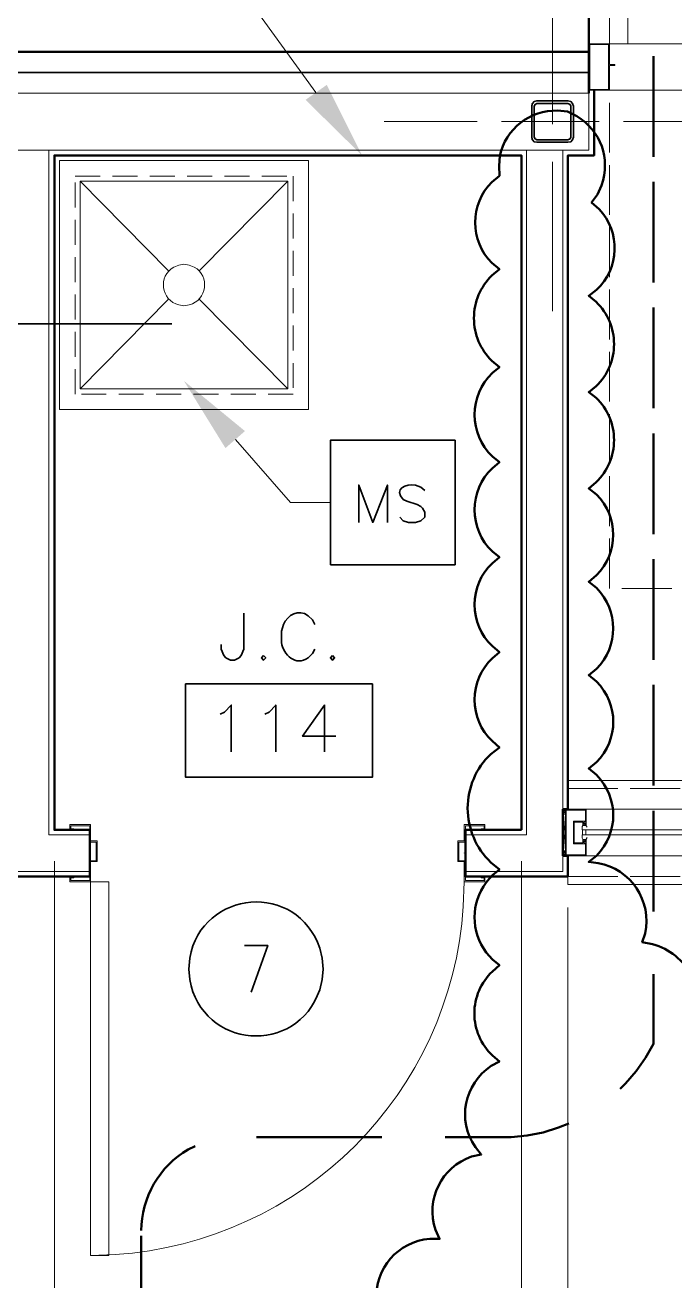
# Model space of a CAD drawing. Header units: inches. Extents: x 5 to 516, y -193 to 129.
# Drawn here: x 217.47 to 222.68, y 73.28 to 83.36 of the extents above; entities that cross this region are included whole.
import ezdxf

# ---------------------------------------------------------------- set-up
doc = ezdxf.new("R2010")
doc.units = ezdxf.units.IN
doc.header["$MEASUREMENT"] = 0
doc.linetypes.add('PDF_IMPORT', pattern=[1, 0.8, -0.2])
doc.layers.add('PDF2_Geometry', color=7, linetype='Continuous')
doc.layers.add('PDF2_Solid Fills', color=7, linetype='Continuous')

msp = doc.modelspace()

# ---------------------------------------------------------------- linework, layer by layer
at = {"layer": 'PDF2_Geometry', "linetype": 'PDF_IMPORT', "lineweight": 15, "ltscale": 1.5}
msp.add_lwpolyline([(221.7020102, 81.0667539), (221.7020102, 93.1134156)], dxfattribs=at)
at = {"layer": 'PDF2_Geometry', "lineweight": 15}
for points in [[(219.8020127, 82.8234204), (215.5886793, 88.6300874), (215.0353455, 88.6300874)], [(225.3253489, 82.8867497), (225.3253489, 82.840083), (225.1586823, 82.840083), (222.158682, 82.840083), (221.9920153, 82.840083), (221.9920153, 82.8867497), (221.9920153, 82.840083), (222.158682, 82.840083)], [(218.6186817, 81.3900821), (217.9086817, 82.1100821), (219.5753485, 82.1100821), (219.5753485, 80.4434153), (218.8653484, 81.1634154)], [(217.9086817, 82.1100821), (217.9086817, 80.4434153)], [(218.8653468, 81.3900842), (219.5753469, 82.1100843)], [(218.8253484, 81.4200821), (218.7853484, 81.4367487), (218.7420151, 81.4434154), (218.7020151, 81.4367487), (218.6620151, 81.4200821)], [(219.5753485, 80.4434153), (217.9086817, 80.4434153), (218.6186817, 81.1634154)], [(218.7020151, 81.1167487), (218.7420151, 81.110082), (218.7853484, 81.1167487)], [(219.1553452, 80.0367516), (219.5986786, 79.5300849), (219.9186786, 79.5300849)], [(227.4320114, 77.0667476), (227.4320114, 77.2967476), (221.8253444, 77.2967476)], [(227.5986781, 76.8934202), (227.6386781, 76.8934202), (227.6386781, 76.9000869), (227.5986781, 76.9000869), (227.5986781, 77.0667535), (227.4320114, 77.0667535), (221.9720111, 77.0667535)], [(217.825347, 76.9000869), (217.8586803, 76.9000869), (217.8586803, 76.9100869)], [(217.8253483, 76.9000869), (217.8253483, 76.9434202)], [(217.992015, 76.943415), (217.8253483, 76.943415)], [(217.8586803, 76.9100831), (217.835347, 76.9100831)], [(217.8353486, 76.5167497), (217.8353486, 76.4934164), (217.9853486, 76.4934164), (217.9853486, 76.6534164), (218.038682, 76.6534164), (218.038682, 76.8034164), (217.9853486, 76.8034164), (217.9853486, 76.9334164), (217.8353486, 76.9334164), (217.8353486, 76.9100831)], [(217.992015, 76.8134169), (217.992015, 76.9434169)], [(221.1520115, 76.5167497), (221.1520115, 76.4934164), (221.0020115, 76.4934164), (221.0020115, 76.6534164), (220.9486781, 76.6534164), (220.9486781, 76.8034164), (221.0020115, 76.8034164), (221.0020115, 76.9334164), (221.1520115, 76.9334164), (221.1520115, 76.9100831)], [(220.9920153, 76.8134169), (220.9920153, 76.9434169)], [(220.9920153, 76.943415), (221.1586819, 76.943415)], [(221.1586798, 76.9000869), (221.1286798, 76.9000869), (221.1286798, 76.9100869)], [(221.1286798, 76.9100831), (221.1520131, 76.9100831)], [(221.1586819, 76.9000869), (221.1586819, 76.9434202)], [(217.9920129, 76.8134169), (218.0453462, 76.8134169), (218.0453462, 76.6467503), (217.9920129, 76.6467503)], [(220.9920139, 76.8134169), (220.9420139, 76.8134169), (220.9420139, 76.6467503), (220.9920139, 76.6467503)], [(221.9720111, 76.693415), (227.4320114, 76.693415), (227.5986781, 76.693415), (227.4320114, 76.693415), (227.4320114, 76.743415)], [(217.7020098, 71.1667532), (217.7020098, 76.6500868), (217.7020098, 71.0400862)], [(217.992015, 76.7134142), (217.992015, 76.7167475)], [(217.992015, 76.6467503), (217.992015, 76.4834169)], [(220.9920153, 76.7134142), (220.9920153, 76.7167475)], [(220.9920153, 76.6467503), (220.9920153, 76.4834169)], [(217.992015, 76.4834202), (217.8253483, 76.4834202), (217.8253483, 76.5267535)], [(217.8253483, 76.5267483), (217.8586817, 76.5267483)], [(217.8353445, 76.5167521), (217.8586779, 76.5167521)], [(217.8586803, 76.5167521), (217.8586803, 76.5267521)], [(221.1286798, 76.5167521), (221.1286798, 76.5267521)], [(221.1520156, 76.5167521), (221.1286822, 76.5167521)], [(227.4320114, 76.4634142), (221.8253444, 76.4634142)], [(221.8253487, 76.5267483), (221.8253487, 76.463415)], [(221.8253487, 71.0400811), (221.8253487, 76.2767483), (221.8253487, 71.1667477)]]:
    msp.add_lwpolyline(points, dxfattribs=at)
for points in [[(222.3053486, 83.2134147), (225.1586823, 83.2134147), (225.1520156, 83.4100814, 0.3769145217), (222.3553488, 86.2067484), (222.158682, 86.213415), (222.3053495, 86.2134167), (222.3053495, 83.5067497), (222.2420162, 83.5467497)], [(217.992015, 73.4834199), (218.1386816, 73.4834199), (218.1386816, 76.4834202), (217.992015, 76.4834202), (217.992015, 73.4834199), (218.1886818, 73.4900865, 0.3763558715), (220.9853486, 76.2867535), (220.9920153, 76.4834202), (221.1586819, 76.4834202), (221.1586819, 76.5267483), (221.1286819, 76.5267483)]]:
    msp.add_lwpolyline(points, format="xyb", dxfattribs=at)
for points in [[(222.158682, 83.5067497), (222.158682, 83.2134164), (222.3053487, 83.2134164), (222.3053487, 83.5067497)], [(221.9920153, 82.886748), (221.9920153, 83.2134147), (222.158682, 83.2134147), (222.158682, 83.046748), (222.158682, 83.2134147), (221.9920153, 83.2134147)], [(222.0020115, 82.8467551), (222.0020115, 83.2067551), (222.1520116, 83.2067551), (222.0020115, 83.2067551)], [(222.1520156, 83.2067494), (222.1520156, 82.8467494), (222.0020156, 82.8467494), (222.1520156, 82.8467494)], [(222.158682, 82.8400884), (222.158682, 83.0400884), (222.2020154, 83.0400884), (222.2020154, 83.0467551), (222.158682, 83.0467551), (222.2020154, 83.0467551), (222.2020154, 83.0400884), (222.158682, 83.0400884)], [(217.742015, 80.2767486), (217.742015, 82.2767488), (219.7420152, 82.2767488), (219.7420152, 80.2767486)], [(217.742015, 80.2767486), (217.742015, 82.2767488), (219.7420152, 82.2767488), (219.7420152, 80.2767486)], [(221.8053435, 76.6934202), (221.7986768, 76.7000868), (221.7920102, 76.7000868), (221.7853435, 76.6934202), (221.7853435, 77.0667535), (221.7853435, 76.6934202), (221.7920102, 76.7000868), (221.7986768, 76.7000868)], [(221.7853495, 77.0667535), (221.7920161, 77.0600869), (221.7986828, 77.0600869), (221.8053495, 77.0667535), (221.8053495, 76.6934202), (221.8053495, 77.0667535), (221.9720162, 77.0667535), (221.9720162, 76.9334202), (221.9720162, 77.0667535), (221.8053495, 77.0667535), (221.7986828, 77.0600869), (221.7920161, 77.0600869)], [(221.7853495, 77.0600804), (221.7920161, 77.0534137), (221.7986828, 77.0534137), (221.8053495, 77.0600804), (221.7986828, 77.0534137), (221.7920161, 77.0534137)], [(221.7853495, 77.0500842), (221.7920161, 77.0434175), (221.7986828, 77.0434175), (221.8053495, 77.0500842), (221.7986828, 77.0434175), (221.7920161, 77.0434175)], [(221.8686763, 76.9700874), (221.965343, 76.9700874), (221.965343, 77.0600874), (221.8120096, 77.0600874), (221.965343, 77.0600874), (221.965343, 76.9700874)], [(221.9653492, 76.7900803), (221.9653492, 76.7000803), (221.8120159, 76.7000803), (221.8120159, 77.0600804), (221.8120159, 76.7000803), (221.9653492, 76.7000803)], [(221.7853495, 77.0434178), (221.7920161, 77.0367511), (221.7986828, 77.0367511), (221.8053495, 77.0434178), (221.7986828, 77.0367511), (221.7920161, 77.0367511)], [(221.7853495, 76.733415), (221.8053495, 77.0267484), (221.7853495, 77.0267484), (221.8053495, 76.733415), (221.7853495, 77.0267484), (221.8053495, 77.0267484)], [(221.8686768, 76.7900874), (221.8686768, 76.9700874)], [(221.87535, 76.7967475), (221.87535, 76.9634142)], [(221.9653506, 76.9367476), (221.9453506, 76.9367476), (221.9453506, 76.9634142), (221.8753506, 76.9634142), (221.9453506, 76.9634142), (221.9453506, 76.9367476)], [(221.9586769, 76.9434142), (221.9520102, 76.9434142), (221.9520102, 76.9634142), (221.9520102, 76.9434142)], [(221.9520162, 76.9634142), (221.9720162, 76.9634142)], [(221.965343, 76.9367514), (221.965343, 76.953418), (221.9586763, 76.953418), (221.9586763, 76.943418), (221.9586763, 76.953418), (221.965343, 76.953418)], [(221.9386774, 76.9000858), (221.9386774, 76.9267524), (221.9453441, 76.9367524), (221.9386774, 76.9267524)], [(221.9386774, 76.833415), (221.9386774, 76.8600817)], [(221.942014, 76.8600869), (221.942014, 76.9000869)], [(227.4586838, 76.8600869), (227.4586838, 76.9000869), (221.9420165, 76.9000869), (221.9420165, 76.8600869)], [(221.9686796, 76.8600869), (221.9686796, 76.9000869)], [(221.9720159, 76.9334159), (221.9786826, 76.9234159)], [(221.8053495, 76.693415), (221.9720162, 76.693415), (221.9720162, 76.8267484), (221.9720162, 76.693415)], [(221.8686763, 76.7900879), (221.965343, 76.7900879)], [(221.8753506, 76.7967475), (221.9453506, 76.7967475)], [(221.9453441, 76.8234161), (221.9386774, 76.8334161)], [(221.945343, 76.7967532), (221.945343, 76.8234199), (221.965343, 76.8234199), (221.945343, 76.8234199)], [(221.9520162, 76.7967475), (221.9720162, 76.7967475)], [(221.96535, 76.8067535), (221.9586834, 76.8067535), (221.9586834, 76.8167535), (221.9520167, 76.8167535), (221.9520167, 76.7967535), (221.9520167, 76.8167535), (221.9586834, 76.8167535), (221.9586834, 76.8067535)], [(221.965343, 76.8234172), (221.965343, 76.8067505)], [(221.9720159, 76.8267492), (221.9786826, 76.8400825)], [(221.4520101, 71.1667532), (221.4520101, 76.6500868)], [(221.8053435, 76.7167508), (221.7986768, 76.7234175), (221.7920102, 76.7234175), (221.7853435, 76.7167508), (221.7920102, 76.7234175), (221.7986768, 76.7234175)], [(221.8053435, 76.7100844), (221.7986768, 76.7167511), (221.7920102, 76.7167511), (221.7853435, 76.7100844), (221.7920102, 76.7167511), (221.7986768, 76.7167511)], [(221.8053435, 76.7000814), (221.7986768, 76.7067481), (221.7920102, 76.7067481), (221.7853435, 76.7000814), (221.7920102, 76.7067481), (221.7986768, 76.7067481)], [(221.7853435, 76.6967484), (221.7853435, 76.693415)], [(221.7853495, 76.7334202), (221.8053495, 76.7334202)]]:
    msp.add_lwpolyline(points, close=True, dxfattribs=at)
at = {"layer": 'PDF2_Geometry', "lineweight": 50}
for points in [[(193.2120109, 83.4834207), (221.992012, 83.4834207), (221.992012, 82.816754)], [(193.2120109, 83.1500874), (221.992012, 83.1500874)], [(222.0353435, 82.840083), (222.0353435, 82.3167496), (221.8253435, 82.3167496), (221.8253435, 77.0667493), (221.7853435, 77.0667493)], [(222.0353435, 82.316754), (222.0353435, 82.8400873)], [(217.9853432, 76.9000869), (217.7020098, 76.9000869), (217.7020098, 82.316754), (221.4520101, 82.316754), (221.4520101, 76.9000869)], [(222.0353487, 82.316754), (221.8253487, 82.316754), (221.8253487, 77.0667535)], [(221.2186786, 79.9000829), (221.2753454, 79.8534164), (221.2186786, 79.8067495)], [(221.2186786, 79.1367496), (221.2753454, 79.0900831), (221.2186786, 79.0434162)], [(221.2186786, 78.3767495), (221.2753454, 78.3267494), (221.2186786, 78.280083)], [(222.0553455, 78.0934162), (221.992012, 78.1434163), (222.0553455, 78.1934164)], [(222.0553455, 77.3434162), (221.992012, 77.3934163), (222.0553455, 77.4434162)], [(221.7853435, 77.0667535), (221.7853435, 76.6934202)], [(221.8253435, 77.0667484), (221.7853435, 77.0667484), (221.7853435, 76.693415), (221.8253435, 76.693415), (221.8253435, 76.5267483)], [(217.9853486, 76.5267483), (217.9853486, 76.9000817)], [(221.8253449, 76.5267483), (221.0020115, 76.5267483), (221.0020115, 76.9000817), (221.4520115, 76.9000817)], [(222.0686788, 76.6334162), (221.992012, 76.6434162), (222.0553455, 76.6934161)], [(216.8353445, 76.5267483), (217.9853446, 76.5267483)], [(222.2453452, 74.8200832), (222.2886785, 74.8634165), (222.3720119, 74.9634165), (222.4486785, 75.0700832), (222.5120119, 75.1834165), (222.5120119, 75.7434166)], [(220.8386814, 74.4334186), (221.3686814, 74.4334186), (221.4986814, 74.446752), (221.6253481, 74.4700853), (221.7486814, 74.5100853), (221.8320147, 74.5434186)], [(219.3253485, 74.4334186), (220.3320153, 74.4334186)], [(218.7753454, 74.3334184), (218.8320121, 74.360085)]]:
    msp.add_lwpolyline(points, dxfattribs=at)
at = {"layer": 'PDF2_Geometry', "linetype": 'PDF_IMPORT', "lineweight": 50, "ltscale": 1.01}
for points in [[(222.5120146, 76.2467529), (222.5120146, 83.3067481)], [(218.3986779, 63.7434151), (218.3986787, 73.6834183)]]:
    msp.add_lwpolyline(points, dxfattribs=at)
at = {"layer": 'PDF2_Geometry', "lineweight": 35}
for points in [[(193.2120109, 82.9834207), (221.992012, 82.9834207)], [(221.5353435, 82.7134147), (221.5420102, 82.7334147), (221.5553435, 82.7500814), (221.5753435, 82.756748)], [(221.5353435, 82.4634147), (221.5353435, 82.7134147), (221.5353435, 82.4634147), (221.5386768, 82.4434147), (221.5553435, 82.426748), (221.5753435, 82.4234147)], [(221.5353486, 82.7134163), (221.538682, 82.7334163), (221.5553486, 82.750083), (221.5753486, 82.7567497), (221.8253487, 82.7567497), (221.5753486, 82.7567497)], [(221.5753486, 82.7334207), (221.5620153, 82.726754), (221.5553486, 82.7134207)], [(221.5553495, 82.7134147), (221.5620161, 82.726748), (221.5753495, 82.7334147), (221.8253495, 82.7334147)], [(221.5553495, 82.4634147), (221.5553495, 82.7134147), (221.5553495, 82.4634147), (221.5620161, 82.4500813), (221.5753495, 82.4434147)], [(221.5753443, 82.7334147), (221.8253443, 82.7334147), (221.842011, 82.726748), (221.8486777, 82.7134147), (221.8486777, 82.4634147), (221.8486777, 82.7134147)], [(221.8253435, 82.756748), (221.8486768, 82.7500814), (221.8620102, 82.7334147), (221.8686768, 82.7134147), (221.8686768, 82.4634147), (221.8686768, 82.7134147)], [(221.8253487, 82.7567497), (221.848682, 82.750083), (221.8620153, 82.7334163), (221.868682, 82.7134163)], [(221.8253487, 82.7334207), (221.8420153, 82.726754), (221.848682, 82.7134207)], [(221.5353486, 82.4634163), (221.5420153, 82.4434163), (221.5553486, 82.4267496), (221.5753486, 82.4234163), (221.8253487, 82.4234163), (221.848682, 82.4267496), (221.8620153, 82.4434163), (221.868682, 82.4634163)], [(221.5553486, 82.4634155), (221.5620153, 82.4500821), (221.5753486, 82.4434155), (221.8253487, 82.4434155), (221.8420153, 82.4500821), (221.848682, 82.4634155)], [(221.8253487, 82.4434155), (221.5753486, 82.4434155)], [(221.8253487, 82.4234163), (221.5753486, 82.4234163)], [(221.8686768, 82.4634147), (221.8620102, 82.4434147), (221.8486768, 82.426748), (221.8253435, 82.4234147)], [(221.8486777, 82.4634147), (221.842011, 82.4500813), (221.8253443, 82.4434147)], [(218.645349, 80.9634145), (216.9786822, 80.9634145)], [(220.1453491, 79.3700849), (220.1453491, 79.6700849), (220.2586824, 79.3700849), (220.3753491, 79.6700849), (220.3753491, 79.3700849)], [(220.6753445, 79.6267513), (220.6453445, 79.653418), (220.6020112, 79.6700846)], [(220.5020112, 79.553418), (220.5320112, 79.5400846), (220.6153445, 79.513418), (220.6453445, 79.4967513), (220.6586778, 79.483418), (220.6753445, 79.453418), (220.6753445, 79.413418), (220.6453445, 79.383418), (220.6020112, 79.3700846), (220.5453445, 79.3700846), (220.5020112, 79.383418), (220.4753445, 79.413418)], [(219.2220159, 78.640084), (219.2220159, 78.3534173), (219.2020159, 78.300084), (219.1853493, 78.2834173), (219.1486826, 78.2634173), (219.1153493, 78.2634173), (219.0786826, 78.2834173), (219.0620159, 78.300084), (219.0420159, 78.3534173), (219.0420159, 78.390084)], [(219.7920165, 78.5500843), (219.7753499, 78.5867509), (219.7386832, 78.6200843)], [(219.5420165, 78.5500843), (219.5253498, 78.4967509), (219.5253498, 78.4067509)], [(219.7386832, 78.2834176), (219.7753499, 78.3167509), (219.7920165, 78.3534176)], [(219.0320135, 77.8300864), (219.0686802, 77.8467531), (219.1220135, 77.9034197), (219.1220135, 77.526753)], [(219.3920124, 77.8300864), (219.4253458, 77.8467531), (219.4786791, 77.9034197), (219.4786791, 77.526753)], [(219.8720133, 77.52675), (219.8720133, 77.9034167), (219.6953466, 77.6534167), (219.9620133, 77.6534167)], [(219.2820135, 75.5967488), (219.4153468, 75.9734155), (219.2286802, 75.9734155)], [(219.8320138, 75.616748), (219.8520138, 75.7000813), (219.8586805, 75.7834147), (219.8520138, 75.8700814), (219.8320138, 75.9500814)], [(218.7886804, 75.8700814), (218.7820138, 75.7834147), (218.7886804, 75.7000813)]]:
    msp.add_lwpolyline(points, dxfattribs=at)
at = {"layer": 'PDF2_Geometry', "lineweight": 9}
for points in [[(193.2120109, 82.3600821), (221.992012, 82.3600821), (221.992012, 82.8167488)], [(221.9920153, 82.816754), (193.2120143, 82.816754)], [(217.6586817, 82.3600821), (217.6586817, 76.8600817), (217.9853484, 76.8600817), (217.9853484, 76.5667484), (216.8353483, 76.5667484), (216.8353483, 76.8600817), (217.202015, 76.8600817), (217.202015, 82.3600821)], [(221.7853435, 82.3600821), (221.7853435, 76.5667484), (221.0020101, 76.5667484), (221.0020101, 76.8600817), (221.4920102, 76.8600817), (221.4920102, 82.3600821)]]:
    msp.add_lwpolyline(points, dxfattribs=at)
at = {"layer": 'PDF2_Geometry', "linetype": 'PDF_IMPORT', "lineweight": 15, "ltscale": 0.5}
for points in [[(222.158682, 78.8400827), (222.158682, 82.8400814), (226.1586772, 82.840083), (226.1586823, 78.840081), (222.1586769, 78.8400827)], [(221.8253487, 77.2334202), (227.432012, 77.2334202)], [(221.8253487, 76.5267483), (227.432012, 76.5267483)]]:
    msp.add_lwpolyline(points, dxfattribs=at)
at = {"layer": 'PDF2_Geometry', "lineweight": 50}
for points in [[(221.8953454, 82.6334162), (221.8220121, 82.6700831), (221.742012, 82.6767495, 0.3621486112), (221.2786788, 82.3134165), (221.2720119, 82.2334164), (221.2753454, 82.1534163), (221.2153455, 82.1034166)], [(222.0553455, 78.8434163), (221.992012, 78.8934164), (222.0553455, 78.9467497, 0.4134663429), (222.0553455, 79.5934163), (221.992012, 79.6434165), (222.052012, 79.6934165, 0.4229066902), (222.052012, 80.3700833), (221.992012, 80.4167497), (222.052012, 80.4634162, 0.4229066902), (222.052012, 81.140083), (221.992012, 81.190083), (222.0553455, 81.2367499, 0.4121194842), (222.0753454, 81.8867502), (222.0153454, 81.9400831), (222.0620121, 82.0034164), (222.0953454, 82.0767501)], [(221.2153455, 81.4534167), (221.2753454, 81.4034166), (221.2153455, 81.3534165, 0.4217235096), (221.2153455, 80.6667498), (221.2753454, 80.6167496), (221.2186786, 80.5700832)], [(221.2186786, 77.6134162), (221.2753454, 77.5634161), (221.2053455, 77.5100828, 0.4258151666), (221.2053455, 76.6400828), (221.2753454, 76.5834161), (221.2186786, 76.5367494, 0.3310145215), (221.1286787, 75.9800827), (221.1686788, 75.9167494), (221.2186786, 75.8600827), (221.2753454, 75.813416), (221.2186786, 75.763416, 0.4304455446), (221.2186786, 75.0900826), (221.2753454, 75.0400826), (221.2086786, 75.0067493)], [(222.9020122, 75.2300827), (222.8320122, 75.2500827), (222.8620122, 75.3267493, 0.4198602511), (222.5053454, 75.9834161), (222.4220121, 76.0000827), (222.4453454, 76.0700827)], [(221.082012, 74.3534159), (221.1286787, 74.2934159), (221.052012, 74.2767492, 0.413182784), (220.7620119, 73.6900825), (220.7953453, 73.6167492), (220.7153454, 73.6167492, 0.4110030303), (220.2886787, 73.1234158), (220.3020119, 73.0434159), (220.2253452, 73.0600825)]]:
    msp.add_lwpolyline(points, format="xyb", dxfattribs=at)
at = {"layer": 'PDF2_Geometry', "linetype": 'PDF_IMPORT', "lineweight": 15, "ltscale": 0.98}
msp.add_lwpolyline([(223.0553496, 82.590083), (220.3486819, 82.590083)], dxfattribs=at)
at = {"layer": 'PDF2_Geometry', "linetype": 'PDF_IMPORT', "lineweight": 15, "ltscale": 0.25}
msp.add_lwpolyline([(219.6186767, 82.1500873), (219.6186767, 80.4000871), (217.8686765, 80.4000871), (217.8686765, 82.1500873), (219.6186767, 82.1500873)], dxfattribs=at)
at = {"layer": 'PDF2_Geometry', "lineweight": 35}
for points in [[(219.918678, 79.0300851), (219.918678, 80.0300852), (220.9186781, 80.0300852), (220.9186781, 79.0300851)], [(219.3820094, 78.3000843), (219.3653428, 78.2834176), (219.3820094, 78.2634176), (219.3986761, 78.2834176)], [(219.9353474, 78.3000843), (219.9186808, 78.2834176), (219.9353474, 78.2634176), (219.9520141, 78.2834176)], [(220.255348, 78.07342), (218.7553479, 78.07342), (218.7553479, 77.32342), (220.255348, 77.32342)]]:
    msp.add_lwpolyline(points, close=True, dxfattribs=at)
at = {"layer": 'PDF2_Geometry', "lineweight": 50}
for points in [[(222.0953454, 82.0767501), (222.1671787, 82.2956392), (222.092512, 82.5103609), (221.8953454, 82.6334162)], [(221.2153455, 82.1034166), (221.0350675, 81.9301386), (221.0351788, 81.6267498), (221.2153455, 81.4534167)], [(221.2186786, 80.5700832), (221.0277342, 80.3910277), (221.0289563, 80.0794164), (221.2186786, 79.9000829)], [(221.2186786, 79.8067495), (221.0277342, 79.627694), (221.0289563, 79.3160832), (221.2186786, 79.1367496)], [(221.2186786, 79.0434162), (221.0301788, 78.8693609), (221.0270677, 78.5494163), (221.2186786, 78.3767495)], [(222.0553455, 78.1934164), (222.2315677, 78.3803052), (222.2352898, 78.6578605), (222.0553455, 78.8434163)], [(221.2186786, 78.280083), (221.030123, 78.1059717), (221.0270677, 77.7860828), (221.2186786, 77.6134162)], [(222.0553455, 77.4434162), (222.2338454, 77.633194), (222.2338454, 77.9036384), (222.0553455, 78.0934162)], [(222.0553455, 76.6934161), (222.2349009, 76.8851383), (222.2328454, 77.1511385), (222.0553455, 77.3434162)], [(222.4453454, 76.0700827), (222.5016787, 76.3271382), (222.3292343, 76.5902495), (222.0686788, 76.6334162)], [(221.2086786, 75.0067493), (220.9932898, 74.8551937), (220.9308453, 74.574027), (221.082012, 74.3534159)], [(218.3986787, 73.6834183), (218.3998454, 73.9450294), (218.5467899, 74.2039739), (218.7753454, 74.3334184)]]:
    msp.add_open_spline(points, degree=3, dxfattribs=at)
at = {"layer": 'PDF2_Geometry', "lineweight": 15}
for points in [[(218.6620151, 81.4200821), (218.5309595, 81.3508043), (218.557904, 81.151582), (218.7020151, 81.1167487)], [(218.7853484, 81.1167487), (218.927904, 81.1533598), (218.9521818, 81.3485265), (218.8253484, 81.4200821)]]:
    msp.add_open_spline(points, degree=3, dxfattribs=at)
at = {"layer": 'PDF2_Geometry', "lineweight": 35}
for points in [[(220.6020112, 79.6700846), (220.5240667, 79.682418), (220.4222889, 79.6380291), (220.5020112, 79.553418)], [(219.7386832, 78.6200843), (219.6628498, 78.6793621), (219.5727943, 78.6281398), (219.5420165, 78.5500843)], [(219.5253498, 78.4067509), (219.5407387, 78.3060287), (219.638461, 78.2097509), (219.7386832, 78.2834176)], [(219.8320138, 75.9500814), (219.6530138, 76.4867481), (218.8874582, 76.4266925), (218.7886804, 75.8700814)], [(218.7886804, 75.7000813), (218.8875693, 75.1414146), (219.6484027, 75.0808035), (219.8320138, 75.616748)]]:
    msp.add_open_spline(points, degree=3, dxfattribs=at)
at = {"layer": 'PDF2_Solid Fills', "lineweight": 35, "transparency": 33554559}
for points in [[(219.7186794, 82.7634161), (220.1720128, 82.3167493), (219.8886794, 82.8834161)], [(219.0753484, 79.9667511), (218.7420151, 80.5067511), (219.2320151, 80.1034177)]]:
    msp.add_solid(points, dxfattribs=at)

doc.saveas('drawing.dxf')
